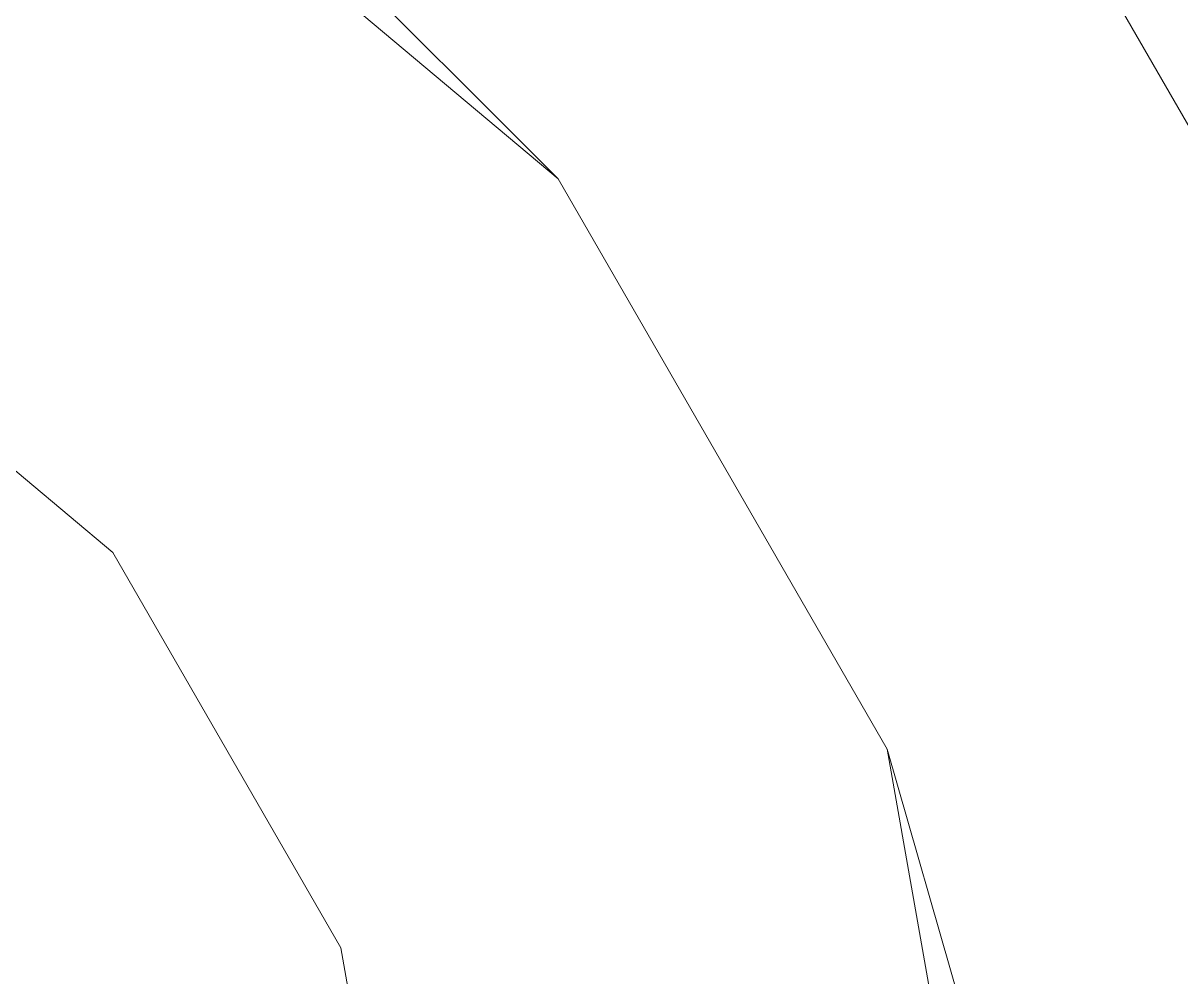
# Model space of a CAD drawing. Header units: millimetres. Extents: x 1246 to 16959, y -13818 to -1371.
# Drawn here: x 7524.1 to 7554.52, y -1425.45 to -1400.39 of the extents above; entities that cross this region are included whole.
import ezdxf

# ---------------------------------------------------------------- set-up
doc = ezdxf.new("R2010")
doc.units = ezdxf.units.MM
doc.header["$LTSCALE"] = 50
doc.layers.add('pio-Pillow Block - 3D', color=7, linetype='Continuous', lineweight=5)

# ---------------------------------------------------------------- blocks, each defined once
blk = doc.blocks.new('obj-02')
at = {"layer": 'pio-Pillow Block - 3D', "color": 7, "linetype": 'Continuous', "lineweight": 5, "transparency": 33554687}
for points in [[(24.904, 106.635), (38.155, 95.516)], [(38.155, 95.516), (24.904, 106.635)], [(38.155, 95.516), (24.904, 106.635)], [(24.904, 106.635), (38.155, 95.516)], [(61.162, 85.761), (49.86, 105.337)], [(49.86, 105.337), (61.162, 85.761)], [(49.86, 105.337), (61.162, 85.761)], [(61.162, 85.761), (49.86, 105.337)], [(32.016, 101.655), (38.155, 95.516)], [(38.155, 95.516), (32.016, 101.655)], [(32.016, 101.655), (38.155, 95.516)], [(38.155, 95.516), (32.016, 101.655)], [(38.155, 95.516), (46.804, 80.535)], [(46.804, 80.535), (38.155, 95.516)], [(46.804, 80.535), (38.155, 95.516)], [(38.155, 95.516), (46.804, 80.535)], [(38.155, 95.516)], [(38.155, 95.516), (46.804, 80.535)], [(46.804, 80.535), (38.155, 95.516)], [(38.155, 95.516), (46.804, 80.535)], [(46.804, 80.535), (38.155, 95.516)], [(26.451, 85.695), (17.264, 93.403)], [(17.264, 93.403), (26.451, 85.695)], [(26.451, 85.695), (17.264, 93.403)], [(17.264, 93.403), (26.451, 85.695)], [(32.446, 75.31), (26.451, 85.695)], [(26.451, 85.695), (32.446, 75.31)], [(32.446, 75.31), (26.451, 85.695)], [(26.451, 85.695), (32.446, 75.31)], [(46.804, 80.535), (49.808, 63.5)], [(49.808, 63.5), (46.804, 80.535)], [(49.808, 63.5), (46.804, 80.535)], [(46.804, 80.535), (48.734, 73.789)], [(46.804, 80.535), (49.808, 63.5)], [(48.734, 73.789), (46.804, 80.535)], [(46.804, 80.535)], [(46.804, 80.535), (48.734, 73.789), (49.808, 73.789)], [(49.808, 73.789), (48.734, 73.789), (46.804, 80.535)], [(34.529, 63.5), (32.446, 75.31)], [(32.446, 75.31), (34.529, 63.5)], [(34.529, 63.5), (32.446, 75.31)], [(32.446, 75.31), (34.529, 63.5)]]:
    blk.add_lwpolyline(points, dxfattribs=at)

msp = doc.modelspace()

# ---------------------------------------------------------------- block references
at = {"layer": 'pio-Pillow Block - 3D', "color": 7, "transparency": 33554687}
msp.add_blockref('obj-02', (7500, -1500), dxfattribs=at)

doc.saveas('drawing.dxf')
